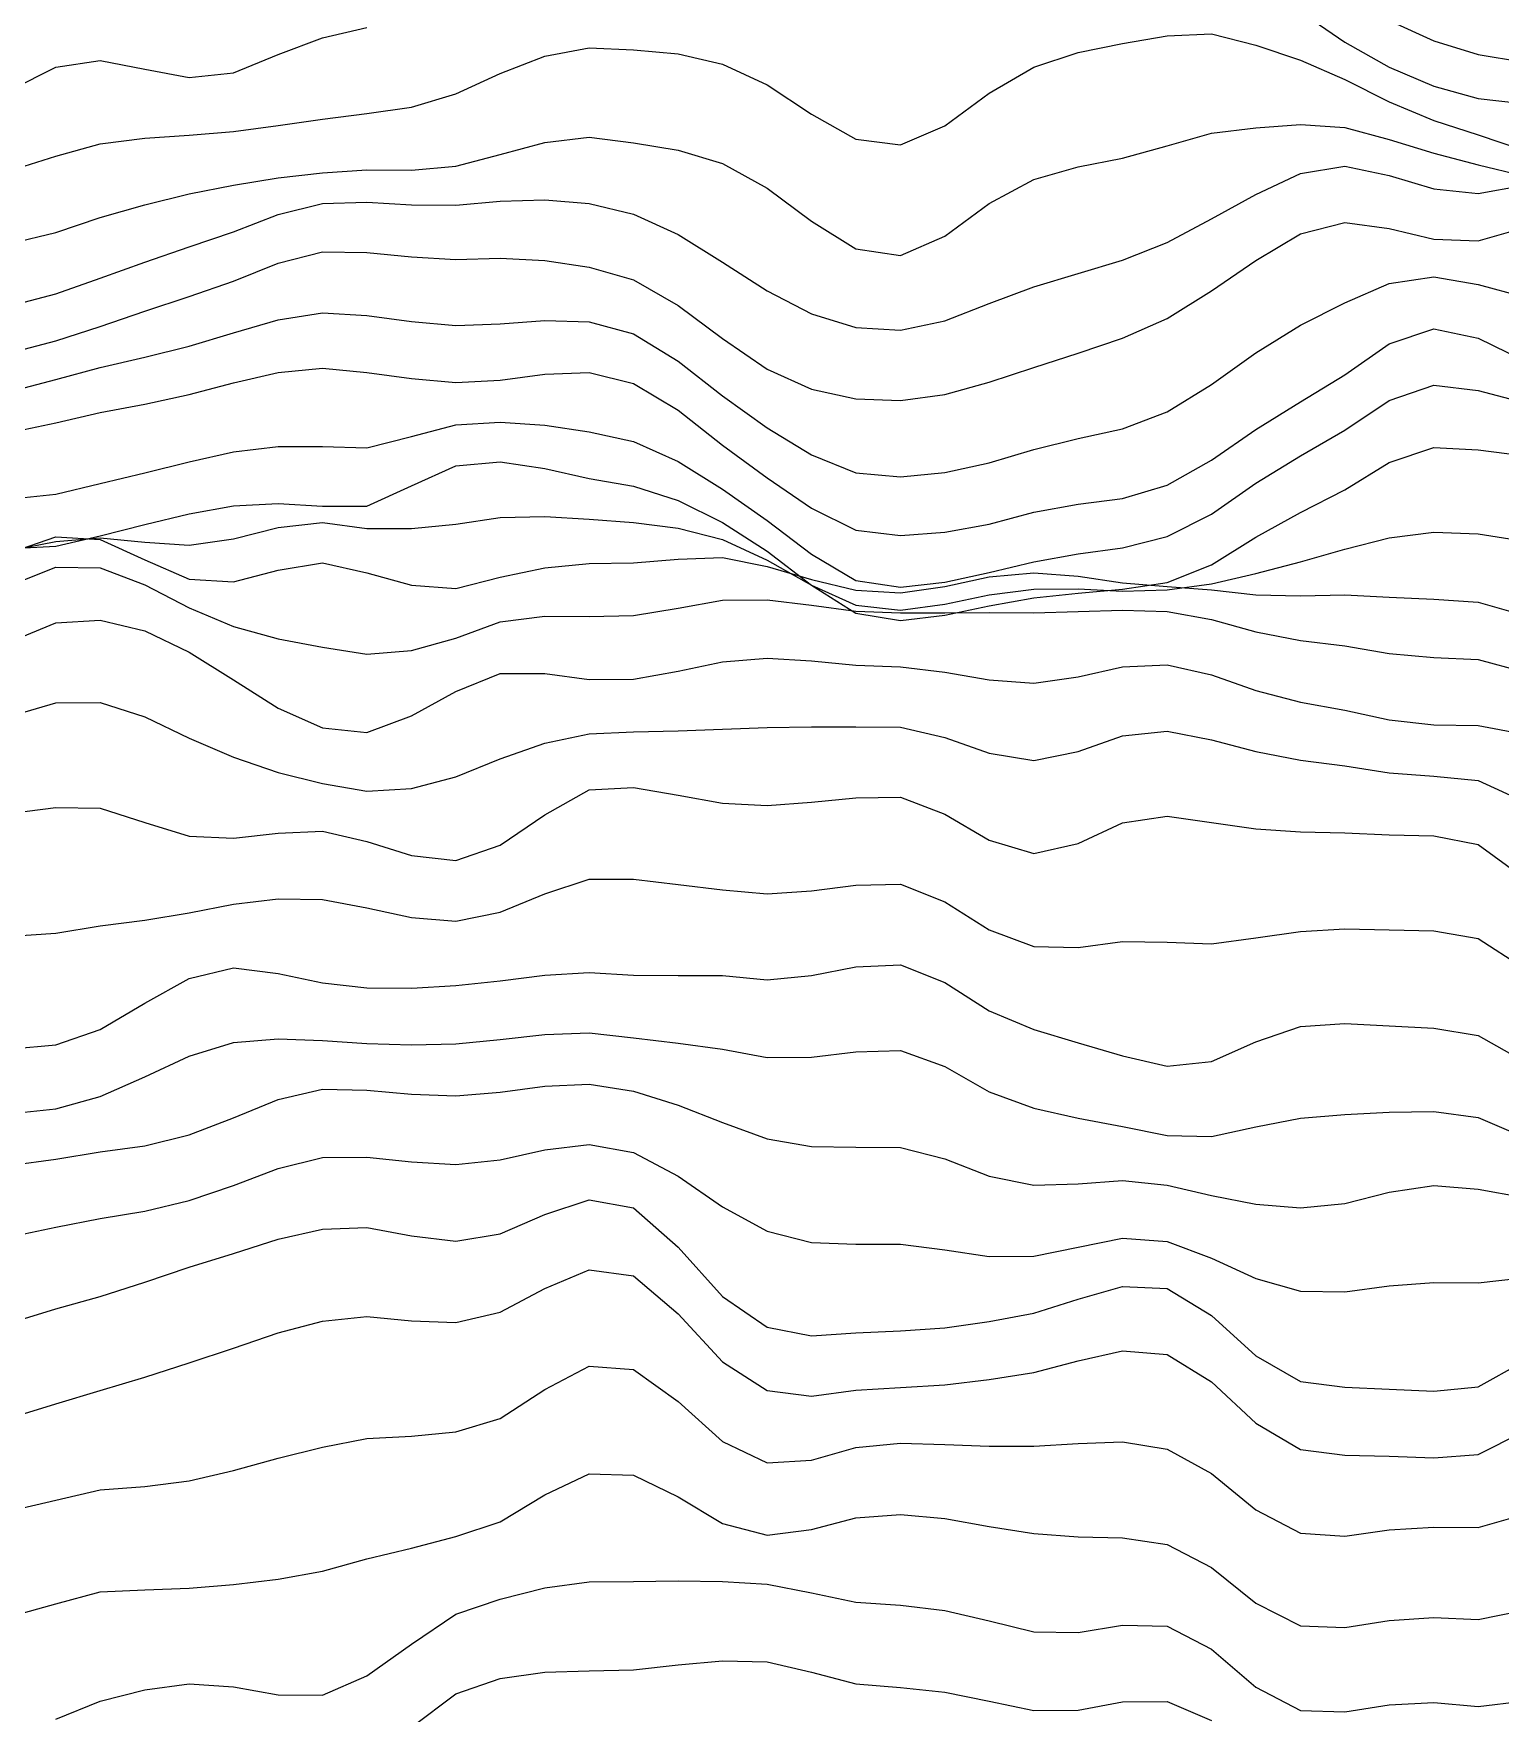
# Model space of a CAD drawing. Header units: metres. Extents: x 0 to 1200, y 54 to 769.
# Drawn here: x 222.7 to 355.2, y 379.5 to 531.2 of the extents above; entities that cross this region are included whole.
import ezdxf

# ---------------------------------------------------------------- set-up
doc = ezdxf.new("R2010")
doc.units = ezdxf.units.M

msp = doc.modelspace()

# ---------------------------------------------------------------- linework, layer by layer
for p, q in [((337.12372, 533.13116), (341.1371, 530.3821)), ((345.15045, 532.34656), (349.16382, 530.5014)), ((244.81624, 529.2571), (248.82962, 530.7765)), ((248.82962, 530.7765), (252.843, 531.69934)), ((321.07025, 530.2482), (325.08362, 530.9509)), ((325.08362, 530.9509), (329.097, 531.12573)), ((329.097, 531.12573), (333.11035, 530.1183)), ((240.80286, 527.6123), (244.81624, 529.2571)), ((268.89648, 529.12054), (272.90985, 529.86536)), ((272.90985, 529.86536), (276.92322, 529.7)), ((276.92322, 529.7), (280.93658, 529.32764)), ((280.93658, 529.32764), (284.94995, 528.3976)), ((313.04352, 528.1085), (317.0569, 529.4562)), ((317.0569, 529.4562), (321.07025, 530.2482)), ((333.11035, 530.1183), (337.12372, 528.7428)), ((341.1371, 530.3821), (345.15045, 528.1083)), ((349.16382, 530.5014), (353.1772, 529.26245)), ((353.1772, 529.26245), (357.19055, 528.61743)), ((220.73595, 526.0963), (224.74933, 528.1319)), ((224.74933, 528.1319), (228.76271, 528.7337)), ((228.76271, 528.7337), (232.7761, 527.9391)), ((232.7761, 527.9391), (236.78947, 527.19977)), ((264.88312, 527.5619), (268.89648, 529.12054)), ((284.94995, 528.3976), (288.96332, 526.5291)), ((309.03015, 525.76135), (313.04352, 528.1085)), ((337.12372, 528.7428), (341.1371, 527.0126)), ((345.15045, 528.1083), (349.16382, 526.3948)), ((236.78947, 527.19977), (240.80286, 527.6123)), ((260.86975, 525.7298), (264.88312, 527.5619)), ((288.96332, 526.5291), (292.97668, 523.8943)), ((341.1371, 527.0126), (345.15045, 524.9969)), ((349.16382, 526.3948), (353.1772, 525.30707)), ((256.85638, 524.5266), (260.86975, 525.7298)), ((305.01678, 522.82056), (309.03015, 525.76135)), ((345.15045, 524.9969), (349.16382, 523.3153)), ((353.1772, 525.30707), (357.19055, 524.84766)), ((244.81624, 522.8591), (248.82962, 523.4223)), ((248.82962, 523.4223), (252.843, 523.9449)), ((252.843, 523.9449), (256.85638, 524.5266)), ((292.97668, 523.8943), (296.99005, 521.6329)), ((349.16382, 523.3153), (353.1772, 522.02155)), ((228.76271, 521.20703), (232.7761, 521.70264)), ((232.7761, 521.70264), (236.78947, 521.9901)), ((236.78947, 521.9901), (240.80286, 522.3194)), ((240.80286, 522.3194), (244.81624, 522.8591)), ((268.89648, 521.3345), (272.90985, 521.7929)), ((272.90985, 521.7929), (276.92322, 521.303)), ((301.00342, 521.09717), (305.01678, 522.82056)), ((325.08362, 521.025), (329.097, 522.1739)), ((329.097, 522.1739), (333.11035, 522.64453)), ((333.11035, 522.64453), (337.12372, 522.94446)), ((337.12372, 522.94446), (341.1371, 522.6856)), ((341.1371, 522.6856), (345.15045, 521.6001)), ((353.1772, 522.02155), (357.19055, 520.6533)), ((224.74933, 520.0738), (228.76271, 521.20703)), ((260.86975, 519.1842), (264.88312, 520.243)), ((264.88312, 520.243), (268.89648, 521.3345)), ((276.92322, 521.303), (280.93658, 520.63904)), ((280.93658, 520.63904), (284.94995, 519.42474)), ((296.99005, 521.6329), (301.00342, 521.09717)), ((321.07025, 519.89886), (325.08362, 521.025)), ((345.15045, 521.6001), (349.16382, 520.3603)), ((349.16382, 520.3603), (353.1772, 519.29614)), ((220.73595, 518.8286), (224.74933, 520.0738)), ((248.82962, 518.5991), (252.843, 518.85004)), ((252.843, 518.85004), (256.85638, 518.81287)), ((256.85638, 518.81287), (260.86975, 519.1842)), ((284.94995, 519.42474), (288.96332, 517.2072)), ((313.04352, 517.97687), (317.0569, 519.11584)), ((317.0569, 519.11584), (321.07025, 519.89886)), ((337.12372, 518.522), (341.1371, 519.172)), ((341.1371, 519.172), (345.15045, 518.3319)), ((353.1772, 519.29614), (357.19055, 518.3334)), ((236.78947, 516.67474), (240.80286, 517.46)), ((240.80286, 517.46), (244.81624, 518.1193)), ((244.81624, 518.1193), (248.82962, 518.5991)), ((288.96332, 517.2072), (292.97668, 514.23047)), ((309.03015, 515.80194), (313.04352, 517.97687)), ((333.11035, 516.62427), (337.12372, 518.522)), ((345.15045, 518.3319), (349.16382, 517.1469)), ((349.16382, 517.1469), (353.1772, 516.71606)), ((353.1772, 516.71606), (357.19055, 517.44354)), ((228.76271, 514.54877), (232.7761, 515.68494)), ((232.7761, 515.68494), (236.78947, 516.67474)), ((244.81624, 514.8085), (248.82962, 515.80554)), ((248.82962, 515.80554), (252.843, 515.925)), ((252.843, 515.925), (256.85638, 515.68225)), ((256.85638, 515.68225), (260.86975, 515.6504)), ((260.86975, 515.6504), (264.88312, 516.023)), ((264.88312, 516.023), (268.89648, 516.15173)), ((268.89648, 516.15173), (272.90985, 515.8189)), ((272.90985, 515.8189), (276.92322, 514.863)), ((305.01678, 512.8809), (309.03015, 515.80194)), ((329.097, 514.43), (333.11035, 516.62427)), ((224.74933, 513.19366), (228.76271, 514.54877)), ((240.80286, 513.2714), (244.81624, 514.8085)), ((276.92322, 514.863), (280.93658, 513.01874)), ((292.97668, 514.23047), (296.99005, 511.72266)), ((325.08362, 512.2908), (329.097, 514.43)), ((337.12372, 513.0885), (341.1371, 514.1096)), ((341.1371, 514.1096), (345.15045, 513.5671)), ((220.73595, 512.224), (224.74933, 513.19366)), ((236.78947, 511.90082), (240.80286, 513.2714)), ((280.93658, 513.01874), (284.94995, 510.5268)), ((301.00342, 511.12634), (305.01678, 512.8809)), ((333.11035, 510.68314), (337.12372, 513.0885)), ((345.15045, 513.5671), (349.16382, 512.60364)), ((349.16382, 512.60364), (353.1772, 512.43225)), ((353.1772, 512.43225), (357.19055, 513.58514)), ((232.7761, 510.52042), (236.78947, 511.90082)), ((244.81624, 510.43344), (248.82962, 511.44373)), ((248.82962, 511.44373), (252.843, 511.39505)), ((252.843, 511.39505), (256.85638, 510.99847)), ((296.99005, 511.72266), (301.00342, 511.12634)), ((321.07025, 510.6859), (325.08362, 512.2908)), ((228.76271, 509.0861), (232.7761, 510.52042)), ((240.80286, 508.7975), (244.81624, 510.43344)), ((256.85638, 510.99847), (260.86975, 510.76318)), ((260.86975, 510.76318), (264.88312, 510.87106)), ((264.88312, 510.87106), (268.89648, 510.67865)), ((268.89648, 510.67865), (272.90985, 510.08032)), ((272.90985, 510.08032), (276.92322, 508.91803)), ((284.94995, 510.5268), (288.96332, 507.91882)), ((317.0569, 509.48975), (321.07025, 510.6859)), ((329.097, 507.91656), (333.11035, 510.68314)), ((224.74933, 507.66763), (228.76271, 509.0861)), ((236.78947, 507.41006), (240.80286, 508.7975)), ((276.92322, 508.91803), (280.93658, 506.60916)), ((309.03015, 506.77582), (313.04352, 508.27762)), ((313.04352, 508.27762), (317.0569, 509.48975)), ((341.1371, 506.84204), (345.15045, 508.58725)), ((345.15045, 508.58725), (349.16382, 509.19907)), ((349.16382, 509.19907), (353.1772, 508.48883)), ((353.1772, 508.48883), (357.19055, 507.41666)), ((220.73595, 506.6013), (224.74933, 507.66763)), ((232.7761, 506.08914), (236.78947, 507.41006)), ((280.93658, 506.60916), (284.94995, 503.63605)), ((288.96332, 507.91882), (292.97668, 505.85333)), ((305.01678, 505.2229), (309.03015, 506.77582)), ((325.08362, 505.43536), (329.097, 507.91656)), ((337.12372, 504.83337), (341.1371, 506.84204)), ((228.76271, 504.72546), (232.7761, 506.08914)), ((240.80286, 504.127), (244.81624, 505.31995)), ((244.81624, 505.31995), (248.82962, 505.9521)), ((248.82962, 505.9521), (252.843, 505.71317)), ((252.843, 505.71317), (256.85638, 505.16132)), ((256.85638, 505.16132), (260.86975, 504.79462)), ((264.88312, 504.94098), (268.89648, 505.24683)), ((268.89648, 505.24683), (272.90985, 505.14755)), ((272.90985, 505.14755), (276.92322, 504.042)), ((292.97668, 505.85333), (296.99005, 504.6241)), ((301.00342, 504.37494), (305.01678, 505.2229)), ((321.07025, 503.6495), (325.08362, 505.43536)), ((224.74933, 503.4065), (228.76271, 504.72546)), ((236.78947, 502.9511), (240.80286, 504.127)), ((260.86975, 504.79462), (264.88312, 504.94098)), ((276.92322, 504.042), (280.93658, 501.59424)), ((284.94995, 503.63605), (288.96332, 500.86316)), ((296.99005, 504.6241), (301.00342, 504.37494)), ((317.0569, 502.29865), (321.07025, 503.6495)), ((333.11035, 502.32312), (337.12372, 504.83337)), ((345.15045, 503.14026), (349.16382, 504.50668)), ((349.16382, 504.50668), (353.1772, 503.6604)), ((353.1772, 503.6604), (357.19055, 501.71558)), ((220.73595, 502.37308), (224.74933, 503.4065)), ((232.7761, 501.94336), (236.78947, 502.9511)), ((313.04352, 501.0157), (317.0569, 502.29865)), ((329.097, 499.4738), (333.11035, 502.32312)), ((341.1371, 500.36264), (345.15045, 503.14026)), ((224.74933, 499.93262), (228.76271, 501.0046)), ((228.76271, 501.0046), (232.7761, 501.94336)), ((240.80286, 499.6246), (244.81624, 500.56354)), ((244.81624, 500.56354), (248.82962, 500.95087)), ((248.82962, 500.95087), (252.843, 500.56693)), ((252.843, 500.56693), (256.85638, 500.0064)), ((268.89648, 500.40536), (272.90985, 500.5562)), ((272.90985, 500.5562), (276.92322, 499.56546)), ((280.93658, 501.59424), (284.94995, 498.4619)), ((288.96332, 500.86316), (292.97668, 499.04626)), ((309.03015, 499.6884), (313.04352, 501.0157)), ((220.73595, 498.88293), (224.74933, 499.93262)), ((236.78947, 498.5619), (240.80286, 499.6246)), ((256.85638, 500.0064), (260.86975, 499.66443)), ((260.86975, 499.66443), (264.88312, 499.87018)), ((264.88312, 499.87018), (268.89648, 500.40536)), ((276.92322, 499.56546), (280.93658, 497.1457)), ((292.97668, 499.04626), (296.99005, 498.18295)), ((305.01678, 498.57748), (309.03015, 499.6884)), ((325.08362, 497.00897), (329.097, 499.4738)), ((337.12372, 497.9224), (341.1371, 500.36264)), ((345.15045, 498.03442), (349.16382, 499.41074)), ((349.16382, 499.41074), (353.1772, 498.9466)), ((353.1772, 498.9466), (357.19055, 497.882)), ((228.76271, 496.9508), (232.7761, 497.6968)), ((232.7761, 497.6968), (236.78947, 498.5619)), ((284.94995, 498.4619), (288.96332, 495.55005)), ((296.99005, 498.18295), (301.00342, 498.03223)), ((301.00342, 498.03223), (305.01678, 498.57748)), ((333.11035, 495.41824), (337.12372, 497.9224)), ((341.1371, 495.36438), (345.15045, 498.03442)), ((220.73595, 495.17404), (224.74933, 496.02472)), ((224.74933, 496.02472), (228.76271, 496.9508)), ((260.86975, 495.8279), (264.88312, 496.08307)), ((264.88312, 496.08307), (268.89648, 495.80322)), ((280.93658, 497.1457), (284.94995, 494.00406)), ((321.07025, 495.48517), (325.08362, 497.00897)), ((252.843, 493.77188), (256.85638, 494.78256)), ((256.85638, 494.78256), (260.86975, 495.8279)), ((268.89648, 495.80322), (272.90985, 495.2112)), ((272.90985, 495.2112), (276.92322, 494.318)), ((288.96332, 495.55005), (292.97668, 493.1181)), ((313.04352, 493.61642), (317.0569, 494.6112)), ((317.0569, 494.6112), (321.07025, 495.48517)), ((329.097, 492.64188), (333.11035, 495.41824)), ((337.12372, 493.0398), (341.1371, 495.36438)), ((236.78947, 492.48904), (240.80286, 493.3832)), ((240.80286, 493.3832), (244.81624, 493.8742)), ((244.81624, 493.8742), (248.82962, 493.87848)), ((248.82962, 493.87848), (252.843, 493.77188)), ((276.92322, 494.318), (280.93658, 492.52124)), ((284.94995, 494.00406), (288.96332, 491.0362)), ((292.97668, 493.1181), (296.99005, 491.5089)), ((309.03015, 492.39783), (313.04352, 493.61642)), ((333.11035, 490.55582), (337.12372, 493.0398)), ((345.15045, 492.44073), (349.16382, 493.78345)), ((349.16382, 493.78345), (353.1772, 493.58484)), ((353.1772, 493.58484), (357.19055, 493.074)), ((228.76271, 490.5323), (232.7761, 491.4974)), ((232.7761, 491.4974), (236.78947, 492.48904)), ((256.85638, 490.32547), (260.86975, 492.14056)), ((260.86975, 492.14056), (264.88312, 492.49954)), ((264.88312, 492.49954), (268.89648, 491.87833)), ((268.89648, 491.87833), (272.90985, 491.00134)), ((280.93658, 492.52124), (284.94995, 490.01468)), ((296.99005, 491.5089), (301.00342, 491.13174)), ((301.00342, 491.13174), (305.01678, 491.52023)), ((305.01678, 491.52023), (309.03015, 492.39783)), ((325.08362, 490.37796), (329.097, 492.64188)), ((341.1371, 489.97125), (345.15045, 492.44073)), ((224.74933, 489.56378), (228.76271, 490.5323)), ((252.843, 488.48846), (256.85638, 490.32547)), ((272.90985, 491.00134), (276.92322, 490.30334)), ((276.92322, 490.30334), (280.93658, 489.01395)), ((284.94995, 490.01468), (288.96332, 487.1925)), ((288.96332, 491.0362), (292.97668, 488.3062)), ((321.07025, 489.17633), (325.08362, 490.37796)), ((329.097, 487.77454), (333.11035, 490.55582)), ((337.12372, 487.90613), (341.1371, 489.97125)), ((220.73595, 489.15964), (224.74933, 489.56378)), ((236.78947, 487.7976), (240.80286, 488.53677)), ((240.80286, 488.53677), (244.81624, 488.7403)), ((244.81624, 488.7403), (248.82962, 488.4969)), ((248.82962, 488.4969), (252.843, 488.48846)), ((280.93658, 489.01395), (284.94995, 487.02704)), ((292.97668, 488.3062), (296.99005, 486.33414)), ((313.04352, 487.94446), (317.0569, 488.67804)), ((317.0569, 488.67804), (321.07025, 489.17633)), ((228.76271, 485.81677), (232.7761, 486.82343)), ((232.7761, 486.82343), (236.78947, 487.7976)), ((244.81624, 486.56912), (248.82962, 487.02072)), ((248.82962, 487.02072), (252.843, 486.479)), ((256.85638, 486.47058), (260.86975, 486.87497)), ((260.86975, 486.87497), (264.88312, 487.46313)), ((264.88312, 487.46313), (268.89648, 487.5498)), ((268.89648, 487.5498), (272.90985, 487.32318)), ((272.90985, 487.32318), (276.92322, 487.01105)), ((276.92322, 487.01105), (280.93658, 486.51266)), ((284.94995, 487.02704), (288.96332, 484.42783)), ((288.96332, 487.1925), (292.97668, 484.16458)), ((305.01678, 486.15), (309.03015, 486.87286)), ((309.03015, 486.87286), (313.04352, 487.94446)), ((325.08362, 485.7523), (329.097, 487.77454)), ((333.11035, 485.68945), (337.12372, 487.90613)), ((220.73595, 484.32874), (224.74933, 485.71912)), ((220.73595, 484.529), (224.74933, 485.2962)), ((224.74933, 484.8709), (228.76271, 485.81677)), ((224.74933, 485.71912), (228.76271, 485.49356)), ((224.74933, 485.2962), (228.76271, 485.63702)), ((228.76271, 485.63702), (232.7761, 485.22885)), ((228.76271, 485.49356), (232.7761, 483.6596)), ((236.78947, 484.96936), (240.80286, 485.5423)), ((240.80286, 485.5423), (244.81624, 486.56912)), ((252.843, 486.479), (256.85638, 486.47058)), ((280.93658, 486.51266), (284.94995, 485.4964)), ((284.94995, 485.4964), (288.96332, 483.618)), ((296.99005, 486.33414), (301.00342, 485.84686)), ((301.00342, 485.84686), (305.01678, 486.15)), ((321.07025, 484.74548), (325.08362, 485.7523)), ((329.097, 483.20157), (333.11035, 485.68945)), ((341.1371, 484.60034), (345.15045, 485.63504)), ((345.15045, 485.63504), (349.16382, 486.15768)), ((349.16382, 486.15768), (353.1772, 485.98935)), ((353.1772, 485.98935), (357.19055, 485.37177)), ((220.73595, 484.6843), (224.74933, 484.8709)), ((232.7761, 485.22885), (236.78947, 484.96936)), ((280.93658, 483.71368), (284.94995, 483.8616)), ((284.94995, 483.8616), (288.96332, 483.0533)), ((288.96332, 484.42783), (292.97668, 481.35077)), ((292.97668, 484.16458), (296.99005, 481.7889)), ((313.04352, 483.47653), (317.0569, 484.17535)), ((317.0569, 484.17535), (321.07025, 484.74548)), ((337.12372, 483.47882), (341.1371, 484.60034)), ((220.73595, 481.38297), (224.74933, 482.97922)), ((224.74933, 482.97922), (228.76271, 482.9354)), ((228.76271, 482.9354), (232.7761, 481.40515)), ((232.7761, 483.6596), (236.78947, 481.8966)), ((240.80286, 481.6691), (244.81624, 482.7166)), ((244.81624, 482.7166), (248.82962, 483.37558)), ((248.82962, 483.37558), (252.843, 482.48233)), ((252.843, 482.48233), (256.85638, 481.35822)), ((264.88312, 482.0907), (268.89648, 482.92938)), ((268.89648, 482.92938), (272.90985, 483.32034)), ((272.90985, 483.32034), (276.92322, 483.36783)), ((276.92322, 483.36783), (280.93658, 483.71368)), ((288.96332, 483.618), (292.97668, 481.36328)), ((288.96332, 483.0533), (292.97668, 481.87494)), ((305.01678, 481.63477), (309.03015, 482.50723)), ((309.03015, 482.50723), (313.04352, 483.47653)), ((309.03015, 482.09875), (313.04352, 482.4722)), ((313.04352, 482.4722), (317.0569, 482.17105)), ((325.08362, 481.60736), (329.097, 483.20157)), ((329.097, 481.49332), (333.11035, 482.4083)), ((333.11035, 482.4083), (337.12372, 483.47882)), ((232.7761, 481.40515), (236.78947, 479.3011)), ((236.78947, 481.8966), (240.80286, 481.6691)), ((256.85638, 481.35822), (260.86975, 481.04633)), ((260.86975, 481.04633), (264.88312, 482.0907)), ((292.97668, 481.87494), (296.99005, 480.9011)), ((292.97668, 481.36328), (296.99005, 479.5559)), ((292.97668, 481.35077), (296.99005, 478.8255)), ((296.99005, 481.7889), (301.00342, 481.18756)), ((296.99005, 480.9011), (301.00342, 480.6703)), ((301.00342, 481.18756), (305.01678, 481.63477)), ((301.00342, 480.6703), (305.01678, 481.24725)), ((305.01678, 481.24725), (309.03015, 482.09875)), ((309.03015, 480.4871), (313.04352, 481.00995)), ((313.04352, 481.00995), (317.0569, 481.022)), ((317.0569, 482.17105), (321.07025, 481.57428)), ((317.0569, 481.022), (321.07025, 480.8294)), ((317.0569, 480.64792), (321.07025, 480.98657)), ((321.07025, 480.98657), (325.08362, 481.60736)), ((321.07025, 481.57428), (325.08362, 481.2427)), ((321.07025, 480.8294), (325.08362, 480.92572)), ((325.08362, 480.92572), (329.097, 481.49332)), ((325.08362, 481.2427), (329.097, 480.94012)), ((329.097, 480.94012), (333.11035, 480.47357)), ((236.78947, 479.3011), (240.80286, 477.61423)), ((276.92322, 478.6335), (280.93658, 479.29453)), ((280.93658, 479.29453), (284.94995, 480.0156)), ((284.94995, 480.0156), (288.96332, 480.03656)), ((288.96332, 480.03656), (292.97668, 479.56677)), ((292.97668, 479.56677), (296.99005, 479.01862)), ((296.99005, 479.5559), (301.00342, 479.10568)), ((301.00342, 479.10568), (305.01678, 479.64163)), ((305.01678, 479.64163), (309.03015, 480.4871)), ((305.01678, 478.65088), (309.03015, 479.48105)), ((309.03015, 479.48105), (313.04352, 480.20868)), ((313.04352, 480.20868), (317.0569, 480.64792)), ((333.11035, 480.47357), (337.12372, 480.3888)), ((337.12372, 480.3888), (341.1371, 480.5022)), ((341.1371, 480.5022), (345.15045, 480.26965)), ((345.15045, 480.26965), (349.16382, 480.0997)), ((349.16382, 480.0997), (353.1772, 479.83612)), ((353.1772, 479.83612), (357.19055, 478.6971)), ((220.73595, 476.31506), (224.74933, 477.958)), ((224.74933, 477.958), (228.76271, 478.18976)), ((228.76271, 478.18976), (232.7761, 477.2472)), ((260.86975, 476.5727), (264.88312, 478.04437)), ((264.88312, 478.04437), (268.89648, 478.55338)), ((268.89648, 478.55338), (272.90985, 478.52402)), ((272.90985, 478.52402), (276.92322, 478.6335)), ((296.99005, 479.01862), (301.00342, 478.86194)), ((296.99005, 478.8255), (301.00342, 478.17697)), ((301.00342, 478.86194), (305.01678, 478.8756)), ((301.00342, 478.17697), (305.01678, 478.65088)), ((305.01678, 478.8756), (309.03015, 478.8858)), ((309.03015, 478.8858), (313.04352, 478.86447)), ((313.04352, 478.86447), (317.0569, 478.9726)), ((317.0569, 478.9726), (321.07025, 479.11725)), ((321.07025, 479.11725), (325.08362, 478.9792)), ((325.08362, 478.9792), (329.097, 478.2469)), ((329.097, 478.2469), (333.11035, 477.13998)), ((232.7761, 477.2472), (236.78947, 475.30646)), ((240.80286, 477.61423), (244.81624, 476.5259)), ((244.81624, 476.5259), (248.82962, 475.77594)), ((256.85638, 475.45667), (260.86975, 476.5727)), ((333.11035, 477.13998), (337.12372, 476.3718)), ((337.12372, 476.3718), (341.1371, 475.8844)), ((236.78947, 475.30646), (240.80286, 472.82574)), ((248.82962, 475.77594), (252.843, 475.12943)), ((252.843, 475.12943), (256.85638, 475.45667)), ((284.94995, 474.4323), (288.96332, 474.7596)), ((288.96332, 474.7596), (292.97668, 474.54257)), ((341.1371, 475.8844), (345.15045, 475.19583)), ((345.15045, 475.19583), (349.16382, 474.84067)), ((349.16382, 474.84067), (353.1772, 474.663)), ((353.1772, 474.663), (357.19055, 473.57486)), ((260.86975, 471.7477), (264.88312, 473.37122)), ((264.88312, 473.37122), (268.89648, 473.38135)), ((268.89648, 473.38135), (272.90985, 472.83066)), ((276.92322, 472.88837), (280.93658, 473.58252)), ((280.93658, 473.58252), (284.94995, 474.4323)), ((292.97668, 474.54257), (296.99005, 474.12598)), ((296.99005, 474.12598), (301.00342, 473.97614)), ((301.00342, 473.97614), (305.01678, 473.5133)), ((305.01678, 473.5133), (309.03015, 472.82782)), ((317.0569, 473.08365), (321.07025, 473.99707)), ((321.07025, 473.99707), (325.08362, 474.1676)), ((325.08362, 474.1676), (329.097, 473.25604)), ((329.097, 473.25604), (333.11035, 471.86276)), ((240.80286, 472.82574), (244.81624, 470.2609)), ((256.85638, 469.5628), (260.86975, 471.7477)), ((272.90985, 472.83066), (276.92322, 472.88837)), ((309.03015, 472.82782), (313.04352, 472.52435)), ((313.04352, 472.52435), (317.0569, 473.08365)), ((333.11035, 471.86276), (337.12372, 470.8055)), ((220.73595, 469.55734), (224.74933, 470.74875)), ((224.74933, 470.74875), (228.76271, 470.78082)), ((228.76271, 470.78082), (232.7761, 469.46512)), ((244.81624, 470.2609), (248.82962, 468.48502)), ((337.12372, 470.8055), (341.1371, 470.0751)), ((232.7761, 469.46512), (236.78947, 467.55573)), ((252.843, 468.06656), (256.85638, 469.5628)), ((341.1371, 470.0751), (345.15045, 469.18997)), ((345.15045, 469.18997), (349.16382, 468.74884)), ((349.16382, 468.74884), (353.1772, 468.7001)), ((353.1772, 468.7001), (357.19055, 467.9367)), ((236.78947, 467.55573), (240.80286, 465.83865)), ((248.82962, 468.48502), (252.843, 468.06656)), ((264.88312, 465.6917), (268.89648, 467.10413)), ((268.89648, 467.10413), (272.90985, 467.94482)), ((272.90985, 467.94482), (276.92322, 468.1225)), ((276.92322, 468.1225), (280.93658, 468.2098)), ((280.93658, 468.2098), (284.94995, 468.37454)), ((284.94995, 468.37454), (288.96332, 468.50766)), ((288.96332, 468.50766), (292.97668, 468.58234)), ((292.97668, 468.58234), (296.99005, 468.58194)), ((296.99005, 468.58194), (301.00342, 468.53717)), ((301.00342, 468.53717), (305.01678, 467.59695)), ((305.01678, 467.59695), (309.03015, 466.194)), ((317.0569, 466.34158), (321.07025, 467.76358)), ((321.07025, 467.76358), (325.08362, 468.17355)), ((325.08362, 468.17355), (329.097, 467.40057)), ((329.097, 467.40057), (333.11035, 466.3411)), ((240.80286, 465.83865), (244.81624, 464.44385)), ((260.86975, 464.05624), (264.88312, 465.6917)), ((309.03015, 466.194), (313.04352, 465.54208)), ((313.04352, 465.54208), (317.0569, 466.34158)), ((333.11035, 466.3411), (337.12372, 465.5669)), ((337.12372, 465.5669), (341.1371, 465.04764)), ((244.81624, 464.44385), (248.82962, 463.4479)), ((256.85638, 463.0156), (260.86975, 464.05624)), ((341.1371, 465.04764), (345.15045, 464.4136)), ((345.15045, 464.4136), (349.16382, 464.10947)), ((349.16382, 464.10947), (353.1772, 463.71597)), ((248.82962, 463.4479), (252.843, 462.7711)), ((252.843, 462.7711), (256.85638, 463.0156)), ((268.89648, 460.63754), (272.90985, 462.8743)), ((272.90985, 462.8743), (276.92322, 463.10135)), ((276.92322, 463.10135), (280.93658, 462.40735)), ((353.1772, 463.71597), (357.19055, 461.89636)), ((220.73595, 460.7917), (224.74933, 461.2792)), ((224.74933, 461.2792), (228.76271, 461.2271)), ((228.76271, 461.2271), (232.7761, 459.9274)), ((280.93658, 462.40735), (284.94995, 461.67636)), ((284.94995, 461.67636), (288.96332, 461.46268)), ((288.96332, 461.46268), (292.97668, 461.75595)), ((292.97668, 461.75595), (296.99005, 462.15387)), ((296.99005, 462.15387), (301.00342, 462.208)), ((301.00342, 462.208), (305.01678, 460.6728)), ((232.7761, 459.9274), (236.78947, 458.69122)), ((264.88312, 457.88806), (268.89648, 460.63754)), ((305.01678, 460.6728), (309.03015, 458.339)), ((317.0569, 458.04013), (321.07025, 459.9035)), ((321.07025, 459.9035), (325.08362, 460.51334)), ((325.08362, 460.51334), (329.097, 459.91992)), ((329.097, 459.91992), (333.11035, 459.3602)), ((236.78947, 458.69122), (240.80286, 458.50687)), ((240.80286, 458.50687), (244.81624, 458.9804)), ((244.81624, 458.9804), (248.82962, 459.15695)), ((248.82962, 459.15695), (252.843, 458.21896)), ((252.843, 458.21896), (256.85638, 456.94586)), ((309.03015, 458.339), (313.04352, 457.13583)), ((313.04352, 457.13583), (317.0569, 458.04013)), ((333.11035, 459.3602), (337.12372, 459.09314)), ((337.12372, 459.09314), (341.1371, 459.00854)), ((341.1371, 459.00854), (345.15045, 458.80838)), ((345.15045, 458.80838), (349.16382, 458.7196)), ((349.16382, 458.7196), (353.1772, 457.95203)), ((256.85638, 456.94586), (260.86975, 456.49454)), ((260.86975, 456.49454), (264.88312, 457.88806)), ((353.1772, 457.95203), (357.19055, 455.0412)), ((264.88312, 451.8393), (268.89648, 453.5042)), ((268.89648, 453.5042), (272.90985, 454.81644)), ((272.90985, 454.81644), (276.92322, 454.80954)), ((276.92322, 454.80954), (280.93658, 454.34708)), ((280.93658, 454.34708), (284.94995, 453.84662)), ((284.94995, 453.84662), (288.96332, 453.486)), ((288.96332, 453.486), (292.97668, 453.7565)), ((292.97668, 453.7565), (296.99005, 454.27594)), ((296.99005, 454.27594), (301.00342, 454.37173)), ((301.00342, 454.37173), (305.01678, 452.76498)), ((236.78947, 451.7845), (240.80286, 452.5707)), ((240.80286, 452.5707), (244.81624, 453.03357)), ((244.81624, 453.03357), (248.82962, 452.97778)), ((248.82962, 452.97778), (252.843, 452.22974)), ((252.843, 452.22974), (256.85638, 451.36508)), ((305.01678, 452.76498), (309.03015, 450.24585)), ((224.74933, 449.94992), (228.76271, 450.5923)), ((228.76271, 450.5923), (232.7761, 451.12576)), ((232.7761, 451.12576), (236.78947, 451.7845)), ((256.85638, 451.36508), (260.86975, 451.02798)), ((260.86975, 451.02798), (264.88312, 451.8393)), ((220.73595, 449.66068), (224.74933, 449.94992)), ((309.03015, 450.24585), (313.04352, 448.73267)), ((317.0569, 448.65585), (321.07025, 449.18)), ((321.07025, 449.18), (325.08362, 449.12958)), ((325.08362, 449.12958), (329.097, 448.98956)), ((329.097, 448.98956), (333.11035, 449.51904)), ((333.11035, 449.51904), (337.12372, 450.0973)), ((337.12372, 450.0973), (341.1371, 450.32706)), ((341.1371, 450.32706), (345.15045, 450.253)), ((345.15045, 450.253), (349.16382, 450.16904)), ((349.16382, 450.16904), (353.1772, 449.45633)), ((353.1772, 449.45633), (357.19055, 446.8643)), ((313.04352, 448.73267), (317.0569, 448.65585)), ((236.78947, 445.83813), (240.80286, 446.81485)), ((240.80286, 446.81485), (244.81624, 446.3155)), ((244.81624, 446.3155), (248.82962, 445.46017)), ((264.88312, 445.64453), (268.89648, 446.15787)), ((268.89648, 446.15787), (272.90985, 446.3986)), ((272.90985, 446.3986), (276.92322, 446.1496)), ((276.92322, 446.1496), (280.93658, 446.1359)), ((280.93658, 446.1359), (284.94995, 446.13037)), ((284.94995, 446.13037), (288.96332, 445.7418)), ((288.96332, 445.7418), (292.97668, 446.12943)), ((292.97668, 446.12943), (296.99005, 446.91455)), ((296.99005, 446.91455), (301.00342, 447.09595)), ((301.00342, 447.09595), (305.01678, 445.4921)), ((232.7761, 443.61716), (236.78947, 445.83813)), ((248.82962, 445.46017), (252.843, 445.00903)), ((252.843, 445.00903), (256.85638, 444.9804)), ((256.85638, 444.9804), (260.86975, 445.20917)), ((260.86975, 445.20917), (264.88312, 445.64453)), ((305.01678, 445.4921), (309.03015, 442.92722)), ((228.76271, 441.2533), (232.7761, 443.61716)), ((309.03015, 442.92722), (313.04352, 441.24176)), ((333.11035, 440.142), (337.12372, 441.52075)), ((337.12372, 441.52075), (341.1371, 441.7904)), ((341.1371, 441.7904), (345.15045, 441.5794)), ((345.15045, 441.5794), (349.16382, 441.35764)), ((349.16382, 441.35764), (353.1772, 440.69177)), ((220.73595, 439.49094), (224.74933, 439.86874)), ((224.74933, 439.86874), (228.76271, 441.2533)), ((236.78947, 438.83856), (240.80286, 440.08582)), ((240.80286, 440.08582), (244.81624, 440.4158)), ((244.81624, 440.4158), (248.82962, 440.25168)), ((248.82962, 440.25168), (252.843, 439.97098)), ((252.843, 439.97098), (256.85638, 439.85983)), ((256.85638, 439.85983), (260.86975, 439.96533)), ((260.86975, 439.96533), (264.88312, 440.33542)), ((264.88312, 440.33542), (268.89648, 440.79938)), ((268.89648, 440.79938), (272.90985, 440.951)), ((272.90985, 440.951), (276.92322, 440.50116)), ((276.92322, 440.50116), (280.93658, 440.0173)), ((280.93658, 440.0173), (284.94995, 439.45822)), ((313.04352, 441.24176), (317.0569, 440.03864)), ((317.0569, 440.03864), (321.07025, 438.8598)), ((329.097, 438.3568), (333.11035, 440.142)), ((353.1772, 440.69177), (357.19055, 438.44305)), ((232.7761, 436.98846), (236.78947, 438.83856)), ((284.94995, 439.45822), (288.96332, 438.70596)), ((288.96332, 438.70596), (292.97668, 438.74237)), ((292.97668, 438.74237), (296.99005, 439.24463)), ((296.99005, 439.24463), (301.00342, 439.3577)), ((301.00342, 439.3577), (305.01678, 437.9181)), ((321.07025, 438.8598), (325.08362, 437.9516)), ((325.08362, 437.9516), (329.097, 438.3568)), ((228.76271, 435.21368), (232.7761, 436.98846)), ((305.01678, 437.9181), (309.03015, 435.6233)), ((244.81624, 434.92892), (248.82962, 435.86926)), ((248.82962, 435.86926), (252.843, 435.75812)), ((252.843, 435.75812), (256.85638, 435.41138)), ((256.85638, 435.41138), (260.86975, 435.27036)), ((260.86975, 435.27036), (264.88312, 435.60117)), ((264.88312, 435.60117), (268.89648, 436.13007)), ((268.89648, 436.13007), (272.90985, 436.31137)), ((272.90985, 436.31137), (276.92322, 435.6795)), ((276.92322, 435.6795), (280.93658, 434.41705)), ((309.03015, 435.6233), (313.04352, 434.13165)), ((220.73595, 433.66364), (224.74933, 434.07617)), ((224.74933, 434.07617), (228.76271, 435.21368)), ((240.80286, 433.27594), (244.81624, 434.92892)), ((280.93658, 434.41705), (284.94995, 432.84384)), ((313.04352, 434.13165), (317.0569, 433.2578)), ((341.1371, 433.5606), (345.15045, 433.79282)), ((345.15045, 433.79282), (349.16382, 433.85956)), ((349.16382, 433.85956), (353.1772, 433.30402)), ((236.78947, 431.73303), (240.80286, 433.27594)), ((284.94995, 432.84384), (288.96332, 431.37247)), ((317.0569, 433.2578), (321.07025, 432.48816)), ((321.07025, 432.48816), (325.08362, 431.68893)), ((329.097, 431.59042), (333.11035, 432.46048)), ((333.11035, 432.46048), (337.12372, 433.2364)), ((337.12372, 433.2364), (341.1371, 433.5606)), ((353.1772, 433.30402), (357.19055, 431.59375)), ((228.76271, 430.1909), (232.7761, 430.75668)), ((232.7761, 430.75668), (236.78947, 431.73303)), ((268.89648, 430.37042), (272.90985, 430.87048)), ((272.90985, 430.87048), (276.92322, 430.1546)), ((288.96332, 431.37247), (292.97668, 430.69565)), ((292.97668, 430.69565), (296.99005, 430.61786)), ((325.08362, 431.68893), (329.097, 431.59042)), ((220.73595, 428.98914), (224.74933, 429.53735)), ((224.74933, 429.53735), (228.76271, 430.1909)), ((244.81624, 428.69766), (248.82962, 429.6779)), ((248.82962, 429.6779), (252.843, 429.73102)), ((252.843, 429.73102), (256.85638, 429.3007)), ((256.85638, 429.3007), (260.86975, 429.0649)), ((260.86975, 429.0649), (264.88312, 429.48096)), ((264.88312, 429.48096), (268.89648, 430.37042)), ((276.92322, 430.1546), (280.93658, 427.9973)), ((296.99005, 430.61786), (301.00342, 430.59415)), ((301.00342, 430.59415), (305.01678, 429.56586)), ((305.01678, 429.56586), (309.03015, 428.00842)), ((240.80286, 427.1642), (244.81624, 428.69766)), ((280.93658, 427.9973), (284.94995, 425.23587)), ((309.03015, 428.00842), (313.04352, 427.19867)), ((236.78947, 425.80603), (240.80286, 427.1642)), ((313.04352, 427.19867), (317.0569, 427.30203)), ((317.0569, 427.30203), (321.07025, 427.60883)), ((321.07025, 427.60883), (325.08362, 427.20102)), ((325.08362, 427.20102), (329.097, 426.2576)), ((329.097, 426.2576), (333.11035, 425.48355)), ((341.1371, 425.5517), (345.15045, 426.5595)), ((345.15045, 426.5595), (349.16382, 427.15723)), ((349.16382, 427.15723), (353.1772, 426.84363)), ((353.1772, 426.84363), (357.19055, 426.11902)), ((228.76271, 424.18768), (232.7761, 424.8591)), ((232.7761, 424.8591), (236.78947, 425.80603)), ((268.89648, 424.55975), (272.90985, 425.87308)), ((272.90985, 425.87308), (276.92322, 425.1524)), ((276.92322, 425.1524), (280.93658, 421.60294)), ((284.94995, 425.23587), (288.96332, 423.02783)), ((333.11035, 425.48355), (337.12372, 425.15173)), ((337.12372, 425.15173), (341.1371, 425.5517)), ((220.73595, 422.5496), (224.74933, 423.41806)), ((224.74933, 423.41806), (228.76271, 424.18768)), ((244.81624, 422.31827), (248.82962, 423.2094)), ((248.82962, 423.2094), (252.843, 423.35913)), ((252.843, 423.35913), (256.85638, 422.62885)), ((264.88312, 422.79706), (268.89648, 424.55975)), ((240.80286, 421.03427), (244.81624, 422.31827)), ((256.85638, 422.62885), (260.86975, 422.14923)), ((260.86975, 422.14923), (264.88312, 422.79706)), ((280.93658, 421.60294), (284.94995, 417.15582)), ((288.96332, 423.02783), (292.97668, 422.02435)), ((292.97668, 422.02435), (296.99005, 421.86258)), ((296.99005, 421.86258), (301.00342, 421.85556)), ((301.00342, 421.85556), (305.01678, 421.36737)), ((313.04352, 420.78128), (317.0569, 421.58417)), ((317.0569, 421.58417), (321.07025, 422.40778)), ((321.07025, 422.40778), (325.08362, 422.12216)), ((325.08362, 422.12216), (329.097, 420.61835)), ((236.78947, 419.7815), (240.80286, 421.03427)), ((305.01678, 421.36737), (309.03015, 420.75995)), ((309.03015, 420.75995), (313.04352, 420.78128)), ((329.097, 420.61835), (333.11035, 418.7592)), ((232.7761, 418.44943), (236.78947, 419.7815)), ((268.89648, 417.8727), (272.90985, 419.5365)), ((272.90985, 419.5365), (276.92322, 419.0081)), ((276.92322, 419.0081), (280.93658, 415.5863)), ((333.11035, 418.7592), (337.12372, 417.61676)), ((353.1772, 418.36374), (357.19055, 418.83466)), ((224.74933, 416.03253), (228.76271, 417.1561)), ((228.76271, 417.1561), (232.7761, 418.44943)), ((264.88312, 415.7202), (268.89648, 417.8727)), ((284.94995, 417.15582), (288.96332, 414.3605)), ((317.0569, 416.8911), (321.07025, 418.06033)), ((321.07025, 418.06033), (325.08362, 417.8531)), ((325.08362, 417.8531), (329.097, 415.43814)), ((337.12372, 417.61676), (341.1371, 417.5708)), ((341.1371, 417.5708), (345.15045, 418.10495)), ((345.15045, 418.10495), (349.16382, 418.40665)), ((349.16382, 418.40665), (353.1772, 418.36374)), ((220.73595, 414.7859), (224.74933, 416.03253)), ((260.86975, 414.80966), (264.88312, 415.7202)), ((280.93658, 415.5863), (284.94995, 411.25815)), ((309.03015, 414.90094), (313.04352, 415.6499)), ((313.04352, 415.6499), (317.0569, 416.8911)), ((244.81624, 413.87088), (248.82962, 414.91534)), ((248.82962, 414.91534), (252.843, 415.35312)), ((252.843, 415.35312), (256.85638, 414.9597)), ((256.85638, 414.9597), (260.86975, 414.80966)), ((288.96332, 414.3605), (292.97668, 413.5827)), ((296.99005, 413.87622), (301.00342, 414.04724)), ((301.00342, 414.04724), (305.01678, 414.31625)), ((305.01678, 414.31625), (309.03015, 414.90094)), ((329.097, 415.43814), (333.11035, 411.77615)), ((236.78947, 411.1672), (240.80286, 412.49243)), ((240.80286, 412.49243), (244.81624, 413.87088)), ((292.97668, 413.5827), (296.99005, 413.87622)), ((232.7761, 409.8629), (236.78947, 411.1672)), ((284.94995, 411.25815), (288.96332, 408.6542)), ((313.04352, 410.29327), (317.0569, 411.3236)), ((317.0569, 411.3236), (321.07025, 412.24615)), ((321.07025, 412.24615), (325.08362, 411.9036)), ((325.08362, 411.9036), (329.097, 409.4407)), ((333.11035, 411.77615), (337.12372, 409.48288)), ((353.1772, 409.00085), (357.19055, 411.21722)), ((228.76271, 408.66043), (232.7761, 409.8629)), ((268.89648, 408.7544), (272.90985, 410.85056)), ((272.90985, 410.85056), (276.92322, 410.56653)), ((276.92322, 410.56653), (280.93658, 407.66882)), ((305.01678, 409.15692), (309.03015, 409.6582)), ((309.03015, 409.6582), (313.04352, 410.29327)), ((337.12372, 409.48288), (341.1371, 408.9666)), ((224.74933, 407.46674), (228.76271, 408.66043)), ((264.88312, 406.13092), (268.89648, 408.7544)), ((288.96332, 408.6542), (292.97668, 408.14862)), ((292.97668, 408.14862), (296.99005, 408.68954)), ((296.99005, 408.68954), (301.00342, 408.9263)), ((301.00342, 408.9263), (305.01678, 409.15692)), ((329.097, 409.4407), (333.11035, 405.7116)), ((341.1371, 408.9666), (345.15045, 408.76984)), ((345.15045, 408.76984), (349.16382, 408.58606)), ((349.16382, 408.58606), (353.1772, 409.00085)), ((220.73595, 406.21326), (224.74933, 407.46674)), ((280.93658, 407.66882), (284.94995, 404.04706)), ((256.85638, 404.5323), (260.86975, 404.93805)), ((260.86975, 404.93805), (264.88312, 406.13092)), ((333.11035, 405.7116), (337.12372, 403.3463)), ((353.1772, 402.8816), (357.19055, 404.90094)), ((244.81624, 402.53857), (248.82962, 403.53598)), ((248.82962, 403.53598), (252.843, 404.3112)), ((252.843, 404.3112), (256.85638, 404.5323)), ((284.94995, 404.04706), (288.96332, 402.13007)), ((292.97668, 402.372), (296.99005, 403.526)), ((296.99005, 403.526), (301.00342, 403.90976)), ((301.00342, 403.90976), (305.01678, 403.78345)), ((305.01678, 403.78345), (309.03015, 403.6358)), ((309.03015, 403.6358), (313.04352, 403.647)), ((313.04352, 403.647), (317.0569, 403.88712)), ((317.0569, 403.88712), (321.07025, 404.01013)), ((321.07025, 404.01013), (325.08362, 403.3638)), ((240.80286, 401.4424), (244.81624, 402.53857)), ((288.96332, 402.13007), (292.97668, 402.372)), ((325.08362, 403.3638), (329.097, 401.15793)), ((337.12372, 403.3463), (341.1371, 402.82245)), ((341.1371, 402.82245), (345.15045, 402.73383)), ((345.15045, 402.73383), (349.16382, 402.59103)), ((349.16382, 402.59103), (353.1772, 402.8816)), ((232.7761, 399.98492), (236.78947, 400.49954)), ((236.78947, 400.49954), (240.80286, 401.4424)), ((268.89648, 399.2374), (272.90985, 401.12805)), ((272.90985, 401.12805), (276.92322, 401.02747)), ((276.92322, 401.02747), (280.93658, 399.0606)), ((329.097, 401.15793), (333.11035, 397.87958)), ((224.74933, 398.7432), (228.76271, 399.69128)), ((228.76271, 399.69128), (232.7761, 399.98492)), ((264.88312, 396.81027), (268.89648, 399.2374)), ((280.93658, 399.0606), (284.94995, 396.65244)), ((220.73595, 397.83246), (224.74933, 398.7432)), ((296.99005, 397.15912), (301.00342, 397.47852)), ((301.00342, 397.47852), (305.01678, 397.08765)), ((333.11035, 397.87958), (337.12372, 395.77036)), ((353.1772, 396.29993), (357.19055, 397.43448)), ((260.86975, 395.46878), (264.88312, 396.81027)), ((284.94995, 396.65244), (288.96332, 395.60858)), ((288.96332, 395.60858), (292.97668, 396.10168)), ((292.97668, 396.10168), (296.99005, 397.15912)), ((305.01678, 397.08765), (309.03015, 396.3923)), ((309.03015, 396.3923), (313.04352, 395.73697)), ((341.1371, 395.51407), (345.15045, 396.0797)), ((345.15045, 396.0797), (349.16382, 396.3305)), ((349.16382, 396.3305), (353.1772, 396.29993)), ((252.843, 393.4723), (256.85638, 394.41895)), ((256.85638, 394.41895), (260.86975, 395.46878)), ((313.04352, 395.73697), (317.0569, 395.4608)), ((317.0569, 395.4608), (321.07025, 395.37106)), ((321.07025, 395.37106), (325.08362, 394.76193)), ((325.08362, 394.76193), (329.097, 392.673)), ((337.12372, 395.77036), (341.1371, 395.51407)), ((248.82962, 392.34634), (252.843, 393.4723)), ((240.80286, 391.14905), (244.81624, 391.61996)), ((244.81624, 391.61996), (248.82962, 392.34634)), ((268.89648, 390.84744), (272.90985, 391.3878)), ((272.90985, 391.3878), (276.92322, 391.41922)), ((276.92322, 391.41922), (280.93658, 391.47083)), ((280.93658, 391.47083), (284.94995, 391.41312)), ((284.94995, 391.41312), (288.96332, 391.18314)), ((329.097, 392.673), (333.11035, 389.46826)), ((224.74933, 389.40256), (228.76271, 390.47797)), ((228.76271, 390.47797), (232.7761, 390.6608)), ((232.7761, 390.6608), (236.78947, 390.81116)), ((236.78947, 390.81116), (240.80286, 391.14905)), ((260.86975, 388.46423), (264.88312, 389.81238)), ((264.88312, 389.81238), (268.89648, 390.84744)), ((288.96332, 391.18314), (292.97668, 390.38892)), ((292.97668, 390.38892), (296.99005, 389.54175)), ((220.73595, 388.27954), (224.74933, 389.40256)), ((256.85638, 385.76865), (260.86975, 388.46423)), ((296.99005, 389.54175), (301.00342, 389.27472)), ((301.00342, 389.27472), (305.01678, 388.7884)), ((305.01678, 388.7884), (309.03015, 387.85938)), ((333.11035, 389.46826), (337.12372, 387.42566)), ((353.1772, 387.9803), (357.19055, 388.78262)), ((309.03015, 387.85938), (313.04352, 386.8586)), ((313.04352, 386.8586), (317.0569, 386.80286)), ((317.0569, 386.80286), (321.07025, 387.4745)), ((321.07025, 387.4745), (325.08362, 387.37427)), ((325.08362, 387.37427), (329.097, 385.29172)), ((337.12372, 387.42566), (341.1371, 387.24854)), ((341.1371, 387.24854), (345.15045, 387.90375)), ((345.15045, 387.90375), (349.16382, 388.16595)), ((349.16382, 388.16595), (353.1772, 387.9803)), ((252.843, 382.90942), (256.85638, 385.76865)), ((329.097, 385.29172), (333.11035, 381.87845)), ((276.92322, 383.4351), (280.93658, 383.88232)), ((280.93658, 383.88232), (284.94995, 384.24567)), ((284.94995, 384.24567), (288.96332, 384.1617)), ((288.96332, 384.1617), (292.97668, 383.23666)), ((232.7761, 381.63687), (236.78947, 382.17096)), ((236.78947, 382.17096), (240.80286, 381.8977)), ((248.82962, 381.16748), (252.843, 382.90942)), ((260.86975, 381.28616), (264.88312, 382.6455)), ((264.88312, 382.6455), (268.89648, 383.2448)), ((268.89648, 383.2448), (272.90985, 383.3611)), ((272.90985, 383.3611), (276.92322, 383.4351)), ((292.97668, 383.23666), (296.99005, 382.18414)), ((296.99005, 382.18414), (301.00342, 381.85535)), ((228.76271, 380.6005), (232.7761, 381.63687)), ((240.80286, 381.8977), (244.81624, 381.18536)), ((244.81624, 381.18536), (248.82962, 381.16748)), ((256.85638, 378.2598), (260.86975, 381.28616)), ((301.00342, 381.85535), (305.01678, 381.41998)), ((305.01678, 381.41998), (309.03015, 380.60657)), ((333.11035, 381.87845), (337.12372, 379.75906)), ((224.74933, 378.99634), (228.76271, 380.6005)), ((309.03015, 380.60657), (313.04352, 379.76636)), ((313.04352, 379.76636), (317.0569, 379.8124)), ((317.0569, 379.8124), (321.07025, 380.54062)), ((321.07025, 380.54062), (325.08362, 380.58557)), ((325.08362, 380.58557), (329.097, 378.87378)), ((337.12372, 379.75906), (341.1371, 379.64343)), ((341.1371, 379.64343), (345.15045, 380.28)), ((345.15045, 380.28), (349.16382, 380.47986)), ((349.16382, 380.47986), (353.1772, 380.1414)), ((353.1772, 380.1414), (357.19055, 380.6115))]:
    msp.add_line(p, q)

doc.saveas('drawing.dxf')
